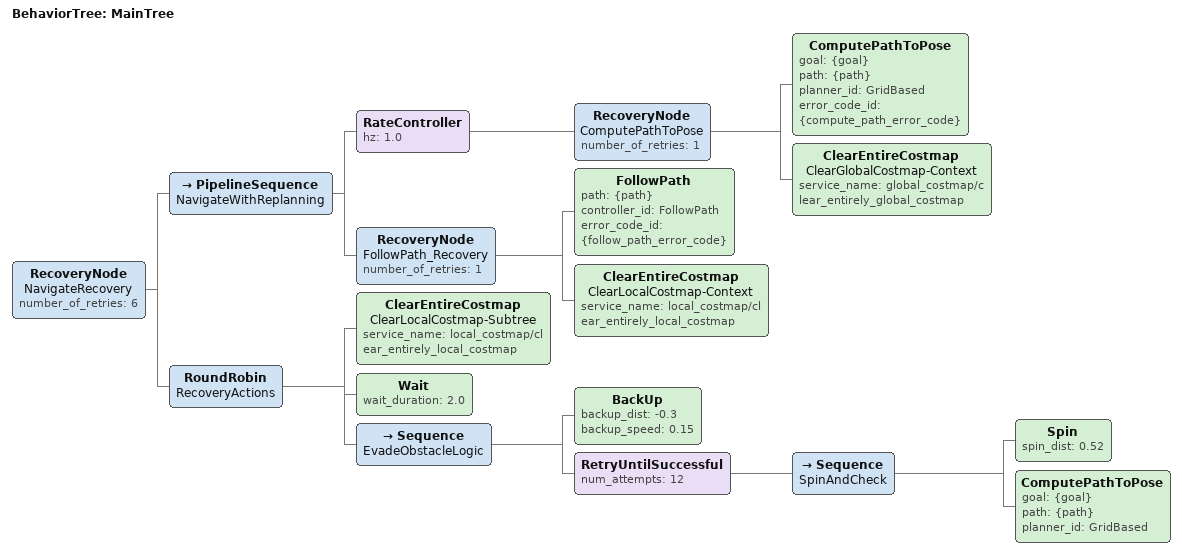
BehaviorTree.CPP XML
<?xml version="1.0" encoding="UTF-8"?>
<root BTCPP_format="4" main_tree_to_execute="MainTree">
  <BehaviorTree ID="MainTree">
    <RecoveryNode name="NavigateRecovery" number_of_retries="6">

      <PipelineSequence name="NavigateWithReplanning">
        <RateController hz="1.0">
          <RecoveryNode name="ComputePathToPose" number_of_retries="1">
            <ComputePathToPose goal="{goal}" path="{path}" planner_id="GridBased" error_code_id="{compute_path_error_code}"/>
            <ClearEntireCostmap name="ClearGlobalCostmap-Context" service_name="global_costmap/clear_entirely_global_costmap"/>
          </RecoveryNode>
        </RateController>

        <RecoveryNode name="FollowPath_Recovery" number_of_retries="1">
          <FollowPath path="{path}" controller_id="FollowPath" error_code_id="{follow_path_error_code}"/>
          <ClearEntireCostmap name="ClearLocalCostmap-Context" service_name="local_costmap/clear_entirely_local_costmap"/>
        </RecoveryNode>
      </PipelineSequence>

      <RoundRobin name="RecoveryActions">
        <ClearEntireCostmap name="ClearLocalCostmap-Subtree" service_name="local_costmap/clear_entirely_local_costmap"/>

        <Wait wait_duration="2.0"/>

        <Sequence name="EvadeObstacleLogic">
          <BackUp backup_dist="-0.3" backup_speed="0.15"/>

          <RetryUntilSuccessful num_attempts="12">
            <Sequence name="SpinAndCheck">
              <Spin spin_dist="0.52"/> <ComputePathToPose goal="{goal}" path="{path}" planner_id="GridBased"/>
            </Sequence>
          </RetryUntilSuccessful>
        </Sequence>
      </RoundRobin>

    </RecoveryNode>
  </BehaviorTree>

</root>
